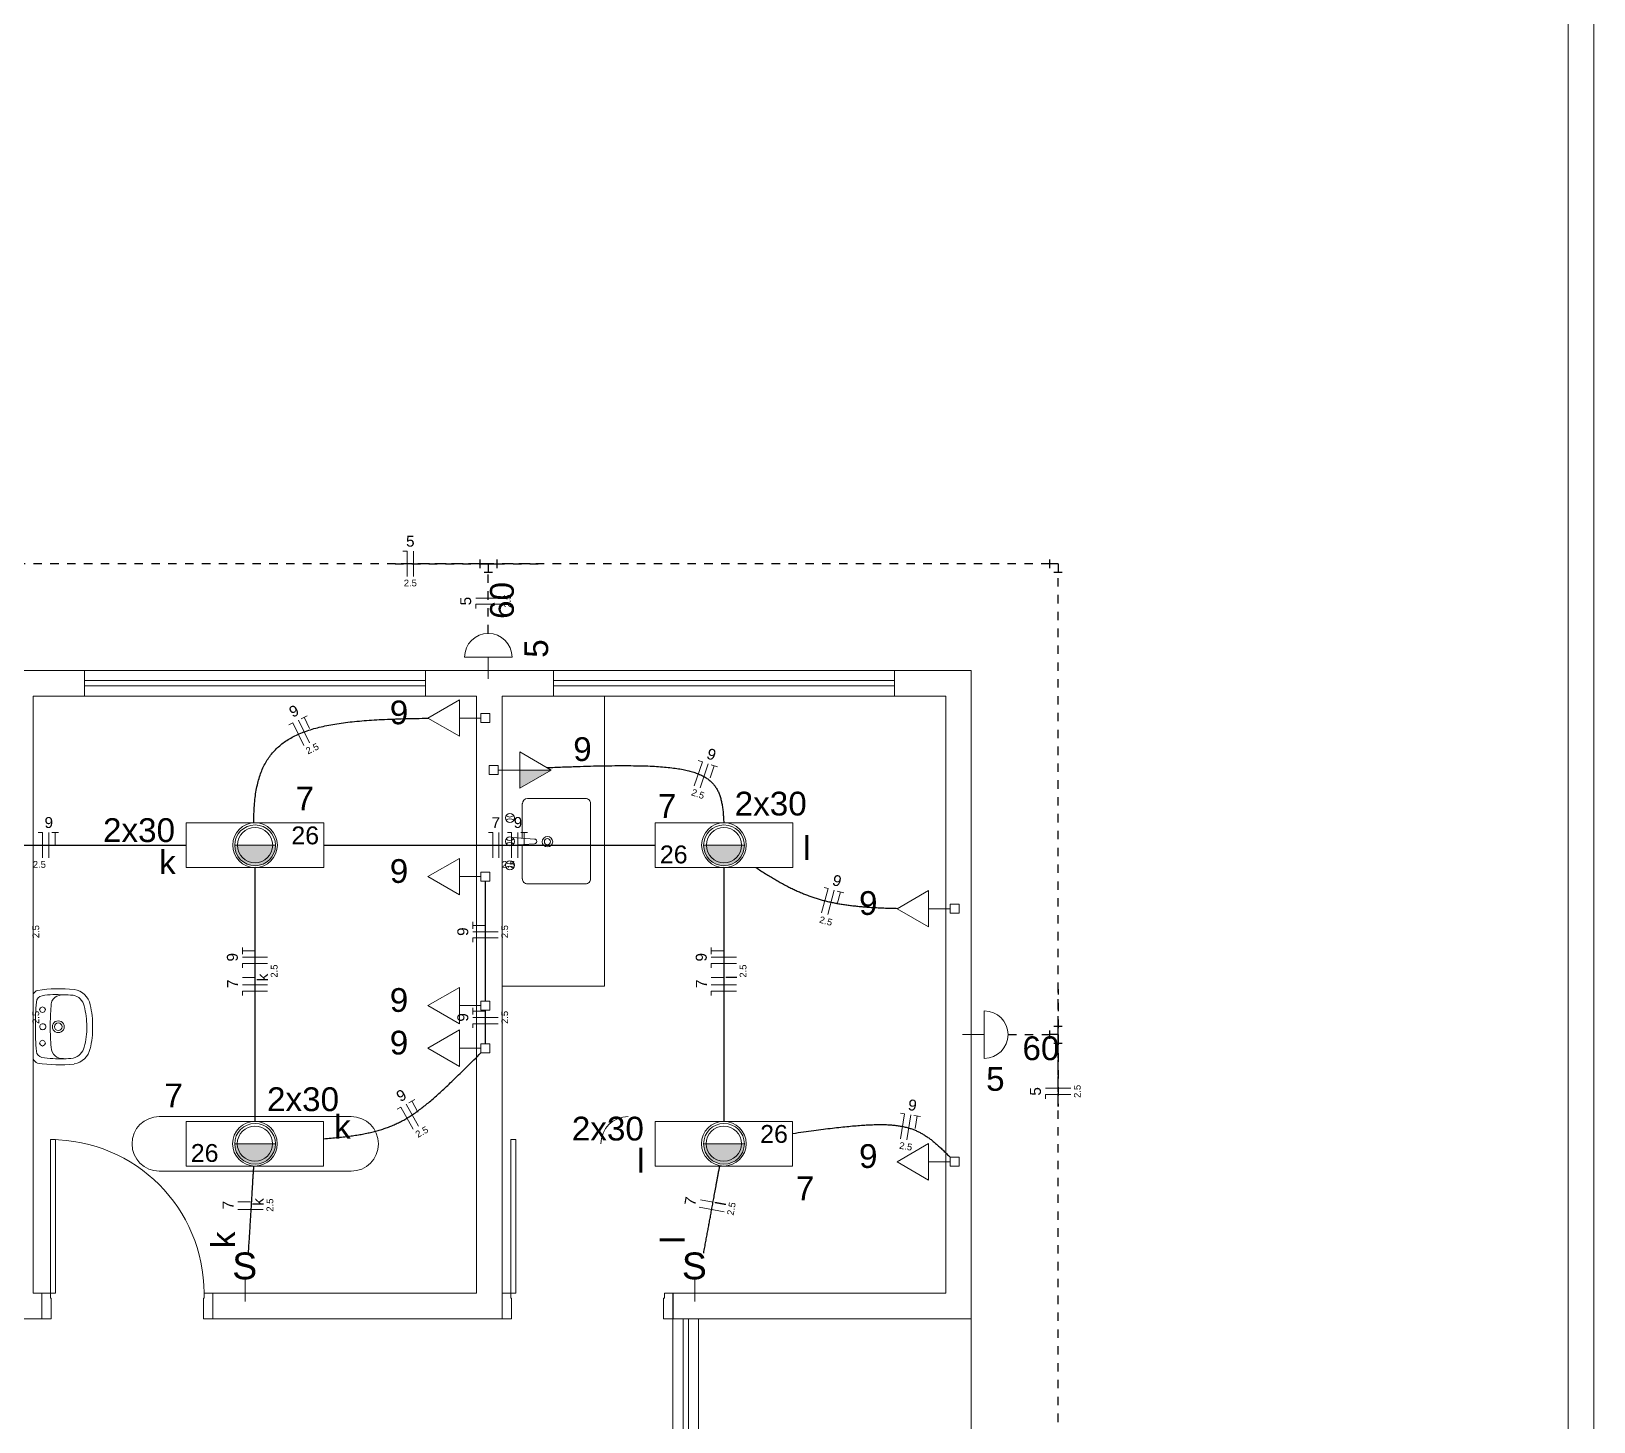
# Model space of a CAD drawing. Header units: millimetres. Extents: x 0 to 321, y -39 to 66.
# Drawn here: x 73.18 to 91.73, y 33.3 to 49.81 of the extents above; entities that cross this region are included whole.
import ezdxf

# ---------------------------------------------------------------- set-up
doc = ezdxf.new("R2010")
doc.units = ezdxf.units.MM
doc.header["$LTSCALE"] = 0.5
doc.header["$MEASUREMENT"] = 0
doc.linetypes.add('DOT2', pattern=[3.175, 0, -3.175])
for name, color, linetype, lineweight in [('Arquitetura', 8, 'Continuous', 5), ('EL-Condutos', 4, 'Continuous', 30), ('EL-Fios', 9, 'Continuous', 20), ('EL-Textos fios', 7, 'Continuous', 20), ('EL-Textos pontos', 5, 'Continuous', 20), ('P-SIMBOL', 5, 'Continuous', 20)]:
    doc.layers.add(name, color=color, linetype=linetype, lineweight=lineweight)
doc.styles.add('Arial', font='arial.ttf')

msp = doc.modelspace()

# ---------------------------------------------------------------- hatches: boundary and pattern name
at = {"layer": 'Arquitetura', "linetype": 'Continuous'}
for points in [[(75.834, 39.9), (75.855, 39.901), (75.876, 39.904), (75.896, 39.908), (75.917, 39.915), (75.936, 39.923), (75.955, 39.933), (75.973, 39.944), (75.989, 39.957), (76.005, 39.971), (76.019, 39.987), (76.032, 40.003), (76.043, 40.021), (76.053, 40.04), (76.061, 40.059), (76.068, 40.08), (76.072, 40.1), (76.075, 40.121), (76.076, 40.142), (76.076, 40.143), (76.076, 40.143), (76.076, 40.143), (76.076, 40.143), (76.076, 40.143), (76.076, 40.143), (76.076, 40.143), (76.076, 40.143), (76.076, 40.143), (76.076, 40.143), (76.076, 40.143), (76.076, 40.143), (76.076, 40.143), (76.076, 40.143), (76.076, 40.143), (76.076, 40.143), (76.076, 40.143), (76.076, 40.143), (76.076, 40.143), (76.076, 40.143), (76.076, 40.143), (76.076, 40.143), (76.076, 40.143), (76.076, 40.143), (76.076, 40.143), (76.076, 40.143), (76.076, 40.143), (76.076, 40.143), (76.076, 40.143), (76.076, 40.143), (76.076, 40.143), (76.076, 40.143), (76.076, 40.143), (76.076, 40.143), (76.076, 40.143), (76.076, 40.143), (76.076, 40.143), (76.076, 40.143), (76.076, 40.143), (76.076, 40.143), (76.076, 40.143), (76.076, 40.143), (76.076, 40.143), (76.076, 40.143), (76.076, 40.143), (76.076, 40.143), (76.076, 40.143), (76.076, 40.143), (76.076, 40.143), (76.076, 40.143), (76.076, 40.143), (76.076, 40.143), (76.076, 40.143), (76.076, 40.143), (76.076, 40.143), (76.076, 40.143), (76.076, 40.143), (76.076, 40.143), (76.076, 40.143), (76.076, 40.143), (76.076, 40.143), (76.076, 40.143), (76.076, 40.143), (76.076, 40.143), (76.076, 40.143), (76.076, 40.143), (76.076, 40.143), (76.076, 40.143), (76.076, 40.143), (76.076, 40.143), (76.076, 40.143), (76.076, 40.143), (76.076, 40.143), (75.591, 40.144), (75.591, 40.143), (75.591, 40.143), (75.591, 40.143), (75.591, 40.143), (75.591, 40.143), (75.591, 40.143), (75.591, 40.143), (75.591, 40.143), (75.591, 40.143), (75.591, 40.143), (75.591, 40.143), (75.591, 40.143), (75.591, 40.143), (75.591, 40.143), (75.591, 40.143), (75.591, 40.143), (75.591, 40.143), (75.591, 40.143), (75.591, 40.143), (75.591, 40.143), (75.591, 40.143), (75.591, 40.143), (75.591, 40.143), (75.591, 40.143), (75.591, 40.143), (75.591, 40.143), (75.591, 40.143), (75.591, 40.143), (75.591, 40.143), (75.591, 40.143), (75.591, 40.143), (75.591, 40.143), (75.591, 40.143), (75.591, 40.143), (75.591, 40.143), (75.591, 40.143), (75.591, 40.143), (75.591, 40.143), (75.591, 40.143), (75.591, 40.143), (75.591, 40.143), (75.591, 40.143), (75.591, 40.143), (75.591, 40.143), (75.591, 40.143), (75.591, 40.143), (75.591, 40.143), (75.591, 40.143), (75.591, 40.143), (75.591, 40.143), (75.591, 40.143), (75.591, 40.143), (75.591, 40.143), (75.591, 40.143), (75.591, 40.143), (75.591, 40.143), (75.591, 40.143), (75.591, 40.143), (75.591, 40.143), (75.591, 40.143), (75.591, 40.143), (75.591, 40.143), (75.591, 40.143), (75.591, 40.143), (75.591, 40.143), (75.591, 40.143), (75.591, 40.143), (75.591, 40.143), (75.591, 40.143), (75.591, 40.143), (75.591, 40.143), (75.591, 40.143), (75.591, 40.143), (75.591, 40.142), (75.592, 40.121), (75.595, 40.1), (75.6, 40.08), (75.606, 40.059), (75.614, 40.04), (75.624, 40.021), (75.635, 40.003), (75.648, 39.987), (75.662, 39.971), (75.678, 39.957), (75.695, 39.944), (75.713, 39.933), (75.731, 39.923), (75.751, 39.915), (75.771, 39.908), (75.792, 39.904), (75.813, 39.901), (75.834, 39.9), (75.834, 39.9)], [(81.401, 39.9), (81.422, 39.901), (81.443, 39.904), (81.464, 39.908), (81.484, 39.915), (81.503, 39.923), (81.522, 39.933), (81.54, 39.944), (81.557, 39.957), (81.572, 39.971), (81.586, 39.987), (81.599, 40.003), (81.611, 40.021), (81.62, 40.04), (81.628, 40.059), (81.635, 40.08), (81.639, 40.1), (81.642, 40.121), (81.643, 40.142), (81.643, 40.143), (81.643, 40.143), (81.643, 40.143), (81.643, 40.143), (81.643, 40.143), (81.643, 40.143), (81.643, 40.143), (81.643, 40.143), (81.643, 40.143), (81.643, 40.143), (81.643, 40.143), (81.643, 40.143), (81.643, 40.143), (81.643, 40.143), (81.643, 40.143), (81.643, 40.143), (81.643, 40.143), (81.643, 40.143), (81.643, 40.143), (81.643, 40.143), (81.643, 40.143), (81.643, 40.143), (81.643, 40.143), (81.643, 40.143), (81.643, 40.143), (81.643, 40.143), (81.643, 40.143), (81.643, 40.143), (81.643, 40.143), (81.643, 40.143), (81.643, 40.143), (81.643, 40.143), (81.643, 40.143), (81.643, 40.143), (81.643, 40.143), (81.643, 40.143), (81.643, 40.143), (81.643, 40.143), (81.643, 40.143), (81.643, 40.143), (81.643, 40.143), (81.643, 40.143), (81.643, 40.143), (81.643, 40.143), (81.643, 40.143), (81.643, 40.143), (81.643, 40.143), (81.643, 40.143), (81.643, 40.143), (81.643, 40.143), (81.643, 40.143), (81.643, 40.143), (81.643, 40.143), (81.643, 40.143), (81.643, 40.143), (81.643, 40.143), (81.643, 40.143), (81.643, 40.143), (81.643, 40.143), (81.643, 40.143), (81.643, 40.143), (81.643, 40.143), (81.643, 40.143), (81.643, 40.143), (81.643, 40.143), (81.643, 40.143), (81.643, 40.143), (81.643, 40.143), (81.643, 40.143), (81.643, 40.143), (81.643, 40.143), (81.643, 40.143), (81.643, 40.143), (81.159, 40.144), (81.159, 40.143), (81.159, 40.143), (81.159, 40.143), (81.159, 40.143), (81.159, 40.143), (81.159, 40.143), (81.159, 40.143), (81.159, 40.143), (81.159, 40.143), (81.159, 40.143), (81.159, 40.143), (81.159, 40.143), (81.159, 40.143), (81.159, 40.143), (81.159, 40.143), (81.159, 40.143), (81.159, 40.143), (81.159, 40.143), (81.159, 40.143), (81.159, 40.143), (81.159, 40.143), (81.159, 40.143), (81.159, 40.143), (81.159, 40.143), (81.159, 40.143), (81.159, 40.143), (81.159, 40.143), (81.159, 40.143), (81.159, 40.143), (81.159, 40.143), (81.159, 40.143), (81.159, 40.143), (81.159, 40.143), (81.159, 40.143), (81.159, 40.143), (81.159, 40.143), (81.159, 40.143), (81.159, 40.143), (81.159, 40.143), (81.159, 40.143), (81.159, 40.143), (81.159, 40.143), (81.159, 40.143), (81.159, 40.143), (81.159, 40.143), (81.159, 40.143), (81.159, 40.143), (81.159, 40.143), (81.159, 40.143), (81.159, 40.143), (81.159, 40.143), (81.159, 40.143), (81.159, 40.143), (81.159, 40.143), (81.159, 40.143), (81.159, 40.143), (81.159, 40.143), (81.159, 40.143), (81.159, 40.143), (81.159, 40.143), (81.159, 40.143), (81.159, 40.143), (81.159, 40.143), (81.159, 40.143), (81.159, 40.143), (81.159, 40.143), (81.159, 40.143), (81.159, 40.143), (81.159, 40.143), (81.159, 40.143), (81.159, 40.143), (81.159, 40.143), (81.159, 40.143), (81.159, 40.142), (81.159, 40.121), (81.162, 40.1), (81.167, 40.08), (81.173, 40.059), (81.181, 40.04), (81.191, 40.021), (81.202, 40.003), (81.215, 39.987), (81.229, 39.971), (81.245, 39.957), (81.262, 39.944), (81.28, 39.933), (81.298, 39.923), (81.318, 39.915), (81.338, 39.908), (81.359, 39.904), (81.38, 39.901), (81.401, 39.9), (81.401, 39.9)], [(75.834, 36.356), (75.855, 36.357), (75.876, 36.359), (75.896, 36.364), (75.917, 36.37), (75.936, 36.378), (75.955, 36.388), (75.973, 36.4), (75.989, 36.412), (76.005, 36.427), (76.019, 36.442), (76.032, 36.459), (76.043, 36.477), (76.053, 36.496), (76.061, 36.515), (76.068, 36.535), (76.072, 36.556), (76.075, 36.577), (76.076, 36.598), (76.076, 36.599), (76.076, 36.599), (76.076, 36.599), (76.076, 36.599), (76.076, 36.599), (76.076, 36.599), (76.076, 36.599), (76.076, 36.599), (76.076, 36.599), (76.076, 36.599), (76.076, 36.599), (76.076, 36.599), (76.076, 36.599), (76.076, 36.599), (76.076, 36.599), (76.076, 36.599), (76.076, 36.599), (76.076, 36.599), (76.076, 36.599), (76.076, 36.599), (76.076, 36.599), (76.076, 36.599), (76.076, 36.599), (76.076, 36.599), (76.076, 36.599), (76.076, 36.599), (76.076, 36.599), (76.076, 36.599), (76.076, 36.599), (76.076, 36.599), (76.076, 36.599), (76.076, 36.599), (76.076, 36.599), (76.076, 36.599), (76.076, 36.599), (76.076, 36.599), (76.076, 36.599), (76.076, 36.599), (76.076, 36.599), (76.076, 36.599), (76.076, 36.599), (76.076, 36.599), (76.076, 36.599), (76.076, 36.599), (76.076, 36.599), (76.076, 36.599), (76.076, 36.599), (76.076, 36.599), (76.076, 36.599), (76.076, 36.599), (76.076, 36.599), (76.076, 36.599), (76.076, 36.599), (76.076, 36.599), (76.076, 36.599), (76.076, 36.599), (76.076, 36.599), (76.076, 36.599), (76.076, 36.599), (76.076, 36.599), (76.076, 36.599), (76.076, 36.599), (76.076, 36.599), (76.076, 36.599), (76.076, 36.599), (76.076, 36.599), (76.076, 36.599), (76.076, 36.599), (76.076, 36.599), (76.076, 36.599), (76.076, 36.599), (76.076, 36.599), (76.076, 36.599), (75.591, 36.6), (75.591, 36.599), (75.591, 36.599), (75.591, 36.599), (75.591, 36.599), (75.591, 36.599), (75.591, 36.599), (75.591, 36.599), (75.591, 36.599), (75.591, 36.599), (75.591, 36.599), (75.591, 36.599), (75.591, 36.599), (75.591, 36.599), (75.591, 36.599), (75.591, 36.599), (75.591, 36.599), (75.591, 36.599), (75.591, 36.599), (75.591, 36.599), (75.591, 36.599), (75.591, 36.599), (75.591, 36.599), (75.591, 36.599), (75.591, 36.599), (75.591, 36.599), (75.591, 36.599), (75.591, 36.599), (75.591, 36.599), (75.591, 36.599), (75.591, 36.599), (75.591, 36.599), (75.591, 36.599), (75.591, 36.599), (75.591, 36.599), (75.591, 36.599), (75.591, 36.599), (75.591, 36.599), (75.591, 36.599), (75.591, 36.599), (75.591, 36.599), (75.591, 36.599), (75.591, 36.599), (75.591, 36.599), (75.591, 36.599), (75.591, 36.599), (75.591, 36.599), (75.591, 36.599), (75.591, 36.599), (75.591, 36.599), (75.591, 36.599), (75.591, 36.599), (75.591, 36.599), (75.591, 36.599), (75.591, 36.599), (75.591, 36.599), (75.591, 36.599), (75.591, 36.599), (75.591, 36.599), (75.591, 36.599), (75.591, 36.599), (75.591, 36.599), (75.591, 36.599), (75.591, 36.599), (75.591, 36.599), (75.591, 36.599), (75.591, 36.599), (75.591, 36.599), (75.591, 36.599), (75.591, 36.599), (75.591, 36.599), (75.591, 36.599), (75.591, 36.599), (75.591, 36.599), (75.591, 36.598), (75.592, 36.577), (75.595, 36.556), (75.6, 36.535), (75.606, 36.515), (75.614, 36.496), (75.624, 36.477), (75.635, 36.459), (75.648, 36.442), (75.662, 36.427), (75.678, 36.412), (75.695, 36.4), (75.713, 36.388), (75.731, 36.378), (75.751, 36.37), (75.771, 36.364), (75.792, 36.359), (75.813, 36.357), (75.834, 36.356), (75.834, 36.356)], [(81.401, 36.356), (81.422, 36.357), (81.443, 36.359), (81.464, 36.364), (81.484, 36.37), (81.503, 36.378), (81.522, 36.388), (81.54, 36.4), (81.557, 36.412), (81.572, 36.427), (81.586, 36.442), (81.599, 36.459), (81.611, 36.477), (81.62, 36.496), (81.628, 36.515), (81.635, 36.535), (81.639, 36.556), (81.642, 36.577), (81.643, 36.598), (81.643, 36.599), (81.643, 36.599), (81.643, 36.599), (81.643, 36.599), (81.643, 36.599), (81.643, 36.599), (81.643, 36.599), (81.643, 36.599), (81.643, 36.599), (81.643, 36.599), (81.643, 36.599), (81.643, 36.599), (81.643, 36.599), (81.643, 36.599), (81.643, 36.599), (81.643, 36.599), (81.643, 36.599), (81.643, 36.599), (81.643, 36.599), (81.643, 36.599), (81.643, 36.599), (81.643, 36.599), (81.643, 36.599), (81.643, 36.599), (81.643, 36.599), (81.643, 36.599), (81.643, 36.599), (81.643, 36.599), (81.643, 36.599), (81.643, 36.599), (81.643, 36.599), (81.643, 36.599), (81.643, 36.599), (81.643, 36.599), (81.643, 36.599), (81.643, 36.599), (81.643, 36.599), (81.643, 36.599), (81.643, 36.599), (81.643, 36.599), (81.643, 36.599), (81.643, 36.599), (81.643, 36.599), (81.643, 36.599), (81.643, 36.599), (81.643, 36.599), (81.643, 36.599), (81.643, 36.599), (81.643, 36.599), (81.643, 36.599), (81.643, 36.599), (81.643, 36.599), (81.643, 36.599), (81.643, 36.599), (81.643, 36.599), (81.643, 36.599), (81.643, 36.599), (81.643, 36.599), (81.643, 36.599), (81.643, 36.599), (81.643, 36.599), (81.643, 36.599), (81.643, 36.599), (81.643, 36.599), (81.643, 36.599), (81.643, 36.599), (81.643, 36.599), (81.643, 36.599), (81.643, 36.599), (81.643, 36.599), (81.643, 36.599), (81.643, 36.599), (81.643, 36.599), (81.159, 36.6), (81.159, 36.599), (81.159, 36.599), (81.159, 36.599), (81.159, 36.599), (81.159, 36.599), (81.159, 36.599), (81.159, 36.599), (81.159, 36.599), (81.159, 36.599), (81.159, 36.599), (81.159, 36.599), (81.159, 36.599), (81.159, 36.599), (81.159, 36.599), (81.159, 36.599), (81.159, 36.599), (81.159, 36.599), (81.159, 36.599), (81.159, 36.599), (81.159, 36.599), (81.159, 36.599), (81.159, 36.599), (81.159, 36.599), (81.159, 36.599), (81.159, 36.599), (81.159, 36.599), (81.159, 36.599), (81.159, 36.599), (81.159, 36.599), (81.159, 36.599), (81.159, 36.599), (81.159, 36.599), (81.159, 36.599), (81.159, 36.599), (81.159, 36.599), (81.159, 36.599), (81.159, 36.599), (81.159, 36.599), (81.159, 36.599), (81.159, 36.599), (81.159, 36.599), (81.159, 36.599), (81.159, 36.599), (81.159, 36.599), (81.159, 36.599), (81.159, 36.599), (81.159, 36.599), (81.159, 36.599), (81.159, 36.599), (81.159, 36.599), (81.159, 36.599), (81.159, 36.599), (81.159, 36.599), (81.159, 36.599), (81.159, 36.599), (81.159, 36.599), (81.159, 36.599), (81.159, 36.599), (81.159, 36.599), (81.159, 36.599), (81.159, 36.599), (81.159, 36.599), (81.159, 36.599), (81.159, 36.599), (81.159, 36.599), (81.159, 36.599), (81.159, 36.599), (81.159, 36.599), (81.159, 36.599), (81.159, 36.599), (81.159, 36.599), (81.159, 36.599), (81.159, 36.599), (81.159, 36.598), (81.159, 36.577), (81.162, 36.556), (81.167, 36.535), (81.173, 36.515), (81.181, 36.496), (81.191, 36.477), (81.202, 36.459), (81.215, 36.442), (81.229, 36.427), (81.245, 36.412), (81.262, 36.4), (81.28, 36.388), (81.298, 36.378), (81.318, 36.37), (81.338, 36.364), (81.359, 36.359), (81.38, 36.357), (81.401, 36.356), (81.401, 36.356)]]:
    msp.add_hatch(color=256, dxfattribs=at).paths.add_polyline_path(points)
at = {"layer": 'P-SIMBOL', "linetype": 'Continuous'}
msp.add_hatch(color=256, dxfattribs=at).paths.add_polyline_path([(78.976, 41.036), (79.351, 41.036), (78.976, 40.819)])

# ---------------------------------------------------------------- linework, layer by layer
at = {"layer": 'Arquitetura'}
for p, q in [((91.727, 66.313), (91.727, 0)), ((91.423, 66.009), (91.423, 0)), ((84.334, 42.219), (51.737, 42.219)), ((73.809, 42.219), (73.809, 41.914)), ((77.859, 41.914), (77.859, 42.219)), ((79.376, 42.219), (79.376, 41.914)), ((83.426, 41.914), (83.426, 42.219)), ((84.334, 42.219), (84.334, 22.779)), ((84.334, 42.219), (84.334, 34.521)), ((73.806, 42.097), (77.859, 42.097)), ((73.806, 42.036), (77.859, 42.036)), ((79.374, 42.097), (83.426, 42.097)), ((79.374, 42.036), (83.426, 42.036)), ((78.463, 41.914), (73.2, 41.914)), ((73.2, 41.914), (73.2, 34.826)), ((78.463, 41.914), (78.463, 34.826)), ((84.034, 41.914), (78.767, 41.914)), ((78.767, 41.914), (78.767, 34.521)), ((79.984, 41.914), (79.984, 38.469)), ((84.034, 41.914), (84.034, 34.826)), ((75.591, 40.144), (75.832, 40.144)), ((75.591, 40.144), (75.832, 40.144)), ((75.591, 40.144), (76.076, 40.144)), ((75.832, 40.144), (76.076, 40.144)), ((81.159, 40.144), (81.399, 40.144)), ((81.159, 40.144), (81.399, 40.144)), ((81.159, 40.144), (81.643, 40.144)), ((81.399, 40.144), (81.643, 40.144)), ((79.984, 38.469), (78.767, 38.469)), ((73.2, 37.991), (73.2, 38.381)), ((73.2, 37.862), (73.2, 38.243)), ((73.312, 38.226), (73.286, 38.213)), ((73.333, 38.213), (73.312, 38.226)), ((73.286, 38.213), (73.273, 38.192)), ((73.273, 38.192), (73.286, 38.166)), ((73.286, 38.166), (73.312, 38.158)), ((73.312, 38.158), (73.333, 38.166)), ((73.346, 38.192), (73.333, 38.213)), ((73.333, 38.166), (73.346, 38.192)), ((73.2, 37.605), (73.2, 37.991)), ((73.286, 37.819), (73.273, 37.793)), ((73.273, 37.793), (73.286, 37.772)), ((73.312, 37.828), (73.286, 37.819)), ((73.286, 37.772), (73.312, 37.759)), ((73.333, 37.819), (73.312, 37.828)), ((73.312, 37.759), (73.333, 37.772)), ((73.346, 37.793), (73.333, 37.819)), ((73.333, 37.772), (73.346, 37.793)), ((74.695, 36.922), (76.972, 36.922)), ((75.591, 36.6), (75.832, 36.6)), ((75.591, 36.6), (75.832, 36.6)), ((75.591, 36.6), (76.076, 36.6)), ((75.832, 36.6), (76.076, 36.6)), ((81.159, 36.6), (81.399, 36.6)), ((81.159, 36.6), (81.399, 36.6)), ((81.159, 36.6), (81.643, 36.6)), ((81.399, 36.6), (81.643, 36.6)), ((74.695, 36.274), (76.972, 36.274)), ((73.303, 34.826), (73.2, 34.826)), ((78.463, 34.826), (75.331, 34.826)), ((84.034, 34.826), (80.794, 34.826)), ((80.794, 34.826), (80.794, 30.471)), ((73.303, 34.521), (69.759, 34.521)), ((78.767, 34.521), (75.331, 34.521)), ((81.099, 34.521), (80.796, 34.521)), ((80.916, 30.471), (80.916, 34.521)), ((80.978, 30.471), (80.978, 34.521)), ((84.334, 34.521), (81.099, 34.521)), ((81.099, 34.521), (81.099, 30.471)), ((84.334, 34.521), (84.334, 30.471))]:
    msp.add_line(p, q, dxfattribs=at)
at = {"layer": 'Arquitetura', "color": 7}
for p, q in [((79.007, 40.226), (79.007, 40.637)), ((79.758, 40.697), (79.067, 40.697)), ((79.818, 39.745), (79.818, 40.637)), ((78.889, 40.234), (79.153, 40.217)), ((78.889, 40.144), (79.153, 40.161)), ((79.007, 39.745), (79.007, 40.153)), ((79.758, 39.685), (79.067, 39.685))]:
    msp.add_line(p, q, dxfattribs=at)
at = {"layer": 'Arquitetura'}
for points in [[(73.466, 34.826), (73.406, 34.826), (73.406, 36.648), (73.466, 36.648), (73.466, 34.826)], [(78.93, 34.826), (78.87, 34.826), (78.87, 36.648), (78.93, 36.648), (78.93, 34.826)], [(73.303, 34.826), (73.303, 34.521), (73.414, 34.521), (73.414, 34.766), (73.406, 34.766), (73.406, 34.826), (73.303, 34.826)], [(75.331, 34.826), (75.331, 34.521), (75.22, 34.521), (75.22, 34.766), (75.228, 34.766), (75.228, 34.826), (75.331, 34.826)], [(78.767, 34.826), (78.767, 34.521), (78.879, 34.521), (78.879, 34.766), (78.87, 34.766), (78.87, 34.826), (78.767, 34.826)], [(80.796, 34.826), (80.796, 34.521), (80.684, 34.521), (80.684, 34.766), (80.693, 34.766), (80.693, 34.826), (80.796, 34.826)]]:
    msp.add_lwpolyline(points, dxfattribs=at)
at = {"layer": 'Arquitetura', "color": 7}
for centre, radius, start, end in [((79.07, 40.635), 0.0622, 90.0055, 180), ((79.759, 40.639), 0.0585, 358.516, 91.4841), ((78.859, 40.468), 0.0536, 90, 180), ((78.859, 40.468), 0.0536, 180, 270), ((78.859, 40.549), 0.0708, 228.691, 311.309), ((78.859, 40.387), 0.0708, 48.8837, 131.116), ((78.859, 40.468), 0.0536, 0, 90), ((78.859, 40.468), 0.0536, 270, 0), ((78.859, 40.189), 0.0536, 90, 180), ((78.859, 40.189), 0.0536, 180, 270), ((78.859, 40.271), 0.0708, 229.532, 310.468), ((78.859, 40.104), 0.0708, 51.4273, 128.573), ((78.859, 40.189), 0.0536, 0, 90), ((78.859, 40.189), 0.0536, 270, 0), ((79.151, 40.189), 0.0279, 30.7215, 90.7361), ((79.151, 40.189), 0.0279, 270.692, 330.707), ((79.151, 40.189), 0.0279, 330.707, 30.7211), ((79.305, 40.185), 0.0622, 90, 180), ((79.305, 40.185), 0.0622, 180, 270), ((79.305, 40.185), 0.0364, 90, 180), ((79.305, 40.185), 0.0364, 180, 270), ((79.305, 40.185), 0.0622, 0, 90), ((79.305, 40.185), 0.0364, 0, 90), ((79.305, 40.185), 0.0364, 270, 0), ((79.305, 40.185), 0.0622, 270, 0), ((78.859, 39.906), 0.0536, 90, 180), ((78.859, 39.906), 0.0536, 180, 270), ((78.859, 39.992), 0.0708, 228.79, 311.21), ((78.859, 39.825), 0.0708, 48.9936, 131.006), ((78.859, 39.906), 0.0536, 0, 90), ((78.859, 39.906), 0.0536, 270, 0), ((79.066, 39.744), 0.0585, 178.516, 271.484), ((79.759, 39.744), 0.0585, 268.516, 1.4841)]:
    msp.add_arc(centre, radius, start, end, dxfattribs=at)
at = {"layer": 'Arquitetura'}
for centre, radius, start, end in [((75.834, 40.142), 0.242, 90, 180), ((75.834, 40.142), 0.242, 0, 90), ((81.401, 40.142), 0.242, 90, 180), ((81.401, 40.142), 0.242, 0, 90), ((75.834, 40.142), 0.242, 180, 270), ((75.834, 40.142), 0.242, 270, 0), ((81.401, 40.142), 0.242, 180, 270), ((81.401, 40.142), 0.242, 270, 0), ((73.269, 38.342), 0.0781, 101.431, 152.133), ((73.511, 36.915), 1.525, 83.4235, 99.7209), ((73.656, 38.208), 0.224, 10.4075, 82.2804), ((77.032, 37.988), 3.806, 175.586, 180), ((73.319, 38.277), 0.0813, 99.6072, 176.886), ((73.467, 37.459), 0.912, 84.2028, 100.218), ((76.141, 37.989), 2.739, 174.905, 179.979), ((73.54, 38.239), 0.128, 129.245, 183.227), ((73.551, 38.209), 0.158, 87.1606, 125.348), ((73.581, 37.722), 0.646, 81.8304, 92.0054), ((73.65, 38.204), 0.159, 11.6163, 81.5806), ((72.679, 37.964), 1.159, 1.3034, 13.5421), ((72.946, 38.011), 0.96, 358.659, 14.3632), ((73.498, 37.988), 0.0707, 120.007, 180), ((73.498, 37.988), 0.045, 90, 179.99), ((73.498, 37.988), 0.0707, 60.0032, 119.997), ((73.498, 37.988), 0.045, 0, 90), ((73.498, 37.988), 0.0707, 0.0007, 60.0032), ((76.701, 37.976), 3.475, 179.79, 184.625), ((73.314, 37.988), 0.0364, 119.96, 180), ((73.314, 37.988), 0.0364, 179.963, 239.981), ((73.314, 37.988), 0.0364, 60.0128, 119.987), ((73.314, 37.989), 0.0364, 240.013, 299.987), ((73.314, 37.989), 0.0364, 359.963, 59.9809), ((73.314, 37.988), 0.0364, 299.96, 0), ((76.389, 37.995), 2.987, 180.061, 184.81), ((73.498, 37.989), 0.0707, 180.001, 240.003), ((73.498, 37.988), 0.045, 180, 270), ((73.498, 37.989), 0.0707, 240.003, 299.997), ((73.498, 37.988), 0.045, 270, 0), ((73.498, 37.988), 0.0707, 300.007, 0), ((72.671, 38.019), 1.168, 346.496, 358.648), ((72.947, 37.966), 0.959, 345.578, 1.3019), ((73.315, 37.702), 0.0779, 184.387, 261.244), ((73.547, 37.746), 0.135, 180.551, 229.656), ((73.638, 37.784), 0.171, 282.719, 347.054), ((73.644, 37.781), 0.238, 280.056, 347.486), ((73.29, 37.657), 0.106, 211.07, 249.458), ((73.51, 39.063), 1.527, 260.307, 276.587), ((73.503, 38.851), 1.243, 260.758, 272.677), ((73.552, 37.755), 0.145, 230.4, 273.398), ((73.581, 38.239), 0.63, 268.174, 278.678), ((74.697, 36.598), 0.324, 90.0054, 180.003), ((76.974, 36.598), 0.324, 0, 90), ((80.264, 36.598), 0.324, 90.0054, 180.003), ((75.834, 36.598), 0.242, 90, 180), ((75.834, 36.598), 0.242, 0, 90), ((81.401, 36.598), 0.242, 90, 180), ((81.401, 36.598), 0.242, 0, 90), ((73.406, 34.826), 1.822, 0, 90), ((74.697, 36.598), 0.324, 180.003, 270), ((75.834, 36.598), 0.242, 180, 270), ((75.834, 36.598), 0.242, 270, 0), ((76.974, 36.598), 0.324, 270, 0), ((81.401, 36.598), 0.242, 180, 270), ((81.401, 36.598), 0.242, 270, 0)]:
    msp.add_arc(centre, radius, start, end, dxfattribs=at)
at = {"layer": 'EL-Condutos', "linetype": 'Continuous'}
for p, q in [((78.503, 43.534), (78.503, 43.434)), ((78.603, 43.484), (78.503, 43.484)), ((78.603, 43.484), (78.703, 43.484)), ((78.603, 43.484), (78.603, 43.384)), ((78.703, 43.534), (78.703, 43.434)), ((85.267, 43.534), (85.267, 43.434)), ((85.367, 43.484), (85.267, 43.484)), ((85.367, 43.484), (85.367, 43.384)), ((78.552, 43.384), (78.653, 43.384)), ((85.317, 43.384), (85.417, 43.384)), ((85.267, 37.945), (85.267, 37.845)), ((85.367, 37.895), (85.267, 37.895)), ((85.317, 37.995), (85.417, 37.995)), ((85.367, 37.895), (85.367, 37.995)), ((85.367, 37.895), (85.367, 37.795)), ((85.317, 37.795), (85.417, 37.795))]:
    msp.add_line(p, q, dxfattribs=at)
at = {"layer": 'EL-Condutos', "linetype": 'DOT2', "ltscale": 0.05}
for points in [[(78.503, 43.484), (78.18, 43.484), (77.846, 43.484), (77.5, 43.484), (77.144, 43.484), (76.779, 43.484), (76.405, 43.484), (76.024, 43.484), (75.637, 43.484), (75.244, 43.484), (74.847, 43.484), (74.446, 43.484), (74.043, 43.484), (73.639, 43.484), (73.234, 43.484), (72.829, 43.484), (72.426, 43.484), (72.026, 43.484), (71.628, 43.484), (71.236, 43.484), (70.848, 43.484), (70.467, 43.484), (70.094, 43.484), (69.728, 43.484), (69.372, 43.484), (69.026, 43.484), (68.692, 43.484), (68.369, 43.484), (68.06, 43.484), (67.765, 43.484), (67.486, 43.484)], [(85.267, 43.484), (83.9, 43.484), (82.692, 43.484), (81.635, 43.484), (80.721, 43.484), (79.941, 43.484), (79.286, 43.484), (78.747, 43.484), (78.317, 43.484), (77.986, 43.484), (77.746, 43.484), (77.587, 43.484), (77.502, 43.484), (77.482, 43.484), (77.519, 43.484), (77.603, 43.484), (77.725, 43.484), (77.878, 43.484), (78.053, 43.484), (78.241, 43.484), (78.433, 43.484), (78.621, 43.484), (78.797, 43.484), (78.951, 43.484), (79.074, 43.484), (79.16, 43.484), (79.197, 43.484), (79.179, 43.484), (79.096, 43.484), (78.94, 43.484), (78.703, 43.484)], [(78.603, 42.658), (78.603, 42.68), (78.603, 42.701), (78.603, 42.722), (78.603, 42.743), (78.603, 42.763), (78.603, 42.784), (78.603, 42.804), (78.603, 42.823), (78.603, 42.843), (78.603, 42.863), (78.603, 42.883), (78.603, 42.904), (78.603, 42.924), (78.603, 42.945), (78.603, 42.966), (78.603, 42.988), (78.603, 43.011), (78.603, 43.034), (78.603, 43.057), (78.603, 43.082), (78.603, 43.107), (78.603, 43.133), (78.603, 43.16), (78.603, 43.189), (78.603, 43.218), (78.603, 43.249), (78.603, 43.28), (78.603, 43.314), (78.603, 43.348), (78.603, 43.384)], [(85.367, 37.995), (85.367, 38.2), (85.367, 38.337), (85.367, 38.413), (85.367, 38.434), (85.367, 38.409), (85.367, 38.344), (85.367, 38.247), (85.367, 38.124), (85.367, 37.982), (85.367, 37.829), (85.367, 37.673), (85.367, 37.519), (85.367, 37.375), (85.367, 37.249), (85.367, 37.146), (85.367, 37.076), (85.367, 37.044), (85.367, 37.058), (85.367, 37.124), (85.367, 37.251), (85.367, 37.445), (85.367, 37.713), (85.367, 38.062), (85.367, 38.5), (85.367, 39.033), (85.367, 39.67), (85.367, 40.416), (85.367, 41.279), (85.367, 42.266), (85.367, 43.384)], [(84.773, 37.895), (84.787, 37.895), (84.8, 37.895), (84.814, 37.895), (84.827, 37.895), (84.84, 37.895), (84.854, 37.895), (84.867, 37.895), (84.88, 37.895), (84.894, 37.895), (84.908, 37.895), (84.922, 37.895), (84.936, 37.895), (84.95, 37.895), (84.965, 37.895), (84.98, 37.895), (84.996, 37.895), (85.012, 37.895), (85.028, 37.895), (85.045, 37.895), (85.062, 37.895), (85.079, 37.895), (85.098, 37.895), (85.117, 37.895), (85.136, 37.895), (85.156, 37.895), (85.177, 37.895), (85.198, 37.895), (85.221, 37.895), (85.244, 37.895), (85.267, 37.895)], [(85.367, 28.696), (85.367, 28.908), (85.367, 29.136), (85.367, 29.38), (85.367, 29.639), (85.367, 29.912), (85.367, 30.197), (85.367, 30.494), (85.367, 30.801), (85.367, 31.116), (85.367, 31.44), (85.367, 31.77), (85.367, 32.106), (85.367, 32.446), (85.367, 32.79), (85.367, 33.136), (85.367, 33.483), (85.367, 33.829), (85.367, 34.174), (85.367, 34.517), (85.367, 34.856), (85.367, 35.191), (85.367, 35.519), (85.367, 35.84), (85.367, 36.154), (85.367, 36.457), (85.367, 36.751), (85.367, 37.032), (85.367, 37.301), (85.367, 37.556), (85.367, 37.795)]]:
    msp.add_spline(points, degree=3, dxfattribs=at)
at = {"layer": 'EL-Condutos', "linetype": 'Continuous'}
for points in [[(75.821, 40.408), (75.821, 40.514), (75.826, 40.614), (75.835, 40.708), (75.848, 40.796), (75.866, 40.879), (75.887, 40.955), (75.913, 41.027), (75.944, 41.094), (75.979, 41.155), (76.019, 41.212), (76.064, 41.265), (76.113, 41.313), (76.167, 41.357), (76.226, 41.397), (76.29, 41.433), (76.359, 41.466), (76.433, 41.495), (76.512, 41.521), (76.596, 41.544), (76.686, 41.564), (76.781, 41.582), (76.882, 41.597), (76.988, 41.61), (77.1, 41.62), (77.217, 41.629), (77.34, 41.636), (77.469, 41.641), (77.604, 41.646), (77.744, 41.649), (77.891, 41.651)], [(79.303, 41.065), (79.484, 41.072), (79.655, 41.078), (79.815, 41.083), (79.965, 41.086), (80.105, 41.088), (80.236, 41.089), (80.358, 41.087), (80.471, 41.085), (80.575, 41.08), (80.672, 41.073), (80.76, 41.065), (80.841, 41.054), (80.915, 41.042), (80.982, 41.027), (81.043, 41.009), (81.098, 40.99), (81.146, 40.967), (81.189, 40.943), (81.227, 40.915), (81.26, 40.885), (81.289, 40.852), (81.314, 40.815), (81.334, 40.776), (81.351, 40.734), (81.365, 40.688), (81.376, 40.639), (81.385, 40.587), (81.391, 40.531), (81.395, 40.472), (81.398, 40.409)], [(71.08, 40.144), (71.251, 40.144), (71.414, 40.144), (71.57, 40.144), (71.718, 40.144), (71.859, 40.144), (71.995, 40.144), (72.126, 40.144), (72.251, 40.144), (72.373, 40.144), (72.491, 40.144), (72.606, 40.144), (72.718, 40.144), (72.829, 40.144), (72.939, 40.144), (73.048, 40.144), (73.157, 40.144), (73.266, 40.144), (73.377, 40.144), (73.49, 40.144), (73.605, 40.144), (73.723, 40.144), (73.844, 40.144), (73.97, 40.144), (74.1, 40.144), (74.236, 40.144), (74.378, 40.144), (74.526, 40.144), (74.681, 40.144), (74.844, 40.144), (75.015, 40.144)], [(76.651, 40.144), (76.822, 40.144), (76.985, 40.144), (77.14, 40.144), (77.288, 40.144), (77.43, 40.144), (77.565, 40.144), (77.696, 40.144), (77.821, 40.144), (77.943, 40.144), (78.061, 40.144), (78.175, 40.144), (78.288, 40.144), (78.399, 40.144), (78.508, 40.144), (78.617, 40.144), (78.726, 40.144), (78.836, 40.144), (78.947, 40.144), (79.059, 40.144), (79.174, 40.144), (79.292, 40.144), (79.413, 40.144), (79.539, 40.144), (79.669, 40.144), (79.805, 40.144), (79.946, 40.144), (80.094, 40.144), (80.249, 40.144), (80.412, 40.144), (80.583, 40.144)], [(75.833, 39.88), (75.833, 39.741), (75.833, 39.61), (75.833, 39.487), (75.833, 39.37), (75.833, 39.259), (75.833, 39.155), (75.833, 39.055), (75.833, 38.959), (75.833, 38.868), (75.833, 38.78), (75.833, 38.695), (75.833, 38.612), (75.833, 38.531), (75.833, 38.451), (75.833, 38.372), (75.833, 38.292), (75.833, 38.212), (75.833, 38.131), (75.833, 38.048), (75.833, 37.963), (75.833, 37.875), (75.832, 37.784), (75.832, 37.689), (75.832, 37.589), (75.832, 37.484), (75.832, 37.374), (75.832, 37.257), (75.832, 37.133), (75.832, 37.002), (75.832, 36.864)], [(78.569, 38.291), (78.569, 38.359), (78.569, 38.422), (78.569, 38.482), (78.569, 38.538), (78.569, 38.59), (78.569, 38.64), (78.569, 38.687), (78.569, 38.732), (78.569, 38.775), (78.569, 38.816), (78.569, 38.855), (78.569, 38.894), (78.569, 38.931), (78.569, 38.968), (78.569, 39.004), (78.569, 39.041), (78.569, 39.078), (78.569, 39.115), (78.569, 39.154), (78.569, 39.193), (78.569, 39.234), (78.569, 39.277), (78.569, 39.322), (78.569, 39.369), (78.569, 39.419), (78.569, 39.471), (78.569, 39.527), (78.569, 39.587), (78.569, 39.65), (78.569, 39.718)], [(81.401, 39.88), (81.401, 39.741), (81.401, 39.61), (81.401, 39.487), (81.401, 39.37), (81.401, 39.259), (81.4, 39.155), (81.4, 39.055), (81.4, 38.959), (81.4, 38.868), (81.4, 38.78), (81.4, 38.695), (81.4, 38.612), (81.4, 38.531), (81.4, 38.451), (81.4, 38.372), (81.4, 38.292), (81.4, 38.212), (81.4, 38.131), (81.4, 38.048), (81.4, 37.963), (81.4, 37.875), (81.4, 37.784), (81.4, 37.689), (81.4, 37.589), (81.399, 37.484), (81.399, 37.374), (81.399, 37.257), (81.399, 37.133), (81.399, 37.002), (81.399, 36.864)], [(81.78, 39.879), (81.838, 39.841), (81.894, 39.805), (81.95, 39.771), (82.003, 39.739), (82.056, 39.708), (82.108, 39.68), (82.159, 39.653), (82.209, 39.628), (82.259, 39.605), (82.308, 39.583), (82.357, 39.563), (82.407, 39.544), (82.456, 39.527), (82.506, 39.511), (82.556, 39.496), (82.606, 39.482), (82.658, 39.47), (82.71, 39.459), (82.763, 39.449), (82.818, 39.44), (82.874, 39.432), (82.931, 39.425), (82.991, 39.419), (83.051, 39.413), (83.114, 39.408), (83.18, 39.404), (83.247, 39.401), (83.317, 39.398), (83.389, 39.396), (83.465, 39.394)], [(78.569, 37.786), (78.569, 37.804), (78.569, 37.821), (78.569, 37.837), (78.569, 37.853), (78.569, 37.867), (78.569, 37.881), (78.569, 37.894), (78.569, 37.907), (78.569, 37.919), (78.569, 37.931), (78.569, 37.942), (78.569, 37.953), (78.569, 37.964), (78.569, 37.975), (78.569, 37.986), (78.569, 37.997), (78.569, 38.008), (78.569, 38.019), (78.569, 38.03), (78.569, 38.041), (78.569, 38.053), (78.569, 38.065), (78.569, 38.078), (78.569, 38.091), (78.569, 38.105), (78.569, 38.119), (78.569, 38.135), (78.569, 38.151), (78.569, 38.168), (78.569, 38.186)], [(76.648, 36.658), (76.736, 36.666), (76.819, 36.674), (76.898, 36.683), (76.973, 36.692), (77.043, 36.703), (77.111, 36.714), (77.175, 36.727), (77.236, 36.741), (77.295, 36.757), (77.351, 36.774), (77.406, 36.793), (77.459, 36.813), (77.51, 36.836), (77.561, 36.861), (77.612, 36.888), (77.662, 36.918), (77.712, 36.95), (77.762, 36.986), (77.813, 37.024), (77.865, 37.065), (77.919, 37.109), (77.974, 37.157), (78.031, 37.208), (78.09, 37.263), (78.152, 37.321), (78.217, 37.384), (78.285, 37.451), (78.357, 37.522), (78.433, 37.597), (78.513, 37.677)], [(82.216, 36.722), (82.345, 36.74), (82.467, 36.757), (82.581, 36.772), (82.688, 36.785), (82.789, 36.796), (82.883, 36.806), (82.97, 36.814), (83.053, 36.82), (83.129, 36.824), (83.201, 36.827), (83.267, 36.827), (83.33, 36.826), (83.388, 36.822), (83.443, 36.817), (83.494, 36.809), (83.542, 36.8), (83.588, 36.788), (83.631, 36.775), (83.672, 36.759), (83.711, 36.741), (83.749, 36.721), (83.786, 36.699), (83.823, 36.675), (83.859, 36.648), (83.895, 36.619), (83.931, 36.588), (83.968, 36.554), (84.007, 36.518), (84.046, 36.48), (84.087, 36.439)], [(75.816, 36.335), (75.813, 36.287), (75.81, 36.241), (75.807, 36.197), (75.804, 36.155), (75.802, 36.114), (75.8, 36.075), (75.797, 36.037), (75.795, 36), (75.793, 35.965), (75.791, 35.93), (75.789, 35.897), (75.787, 35.864), (75.785, 35.832), (75.783, 35.801), (75.781, 35.77), (75.779, 35.74), (75.777, 35.709), (75.775, 35.679), (75.773, 35.649), (75.771, 35.619), (75.77, 35.589), (75.768, 35.559), (75.766, 35.528), (75.764, 35.496), (75.762, 35.464), (75.76, 35.432), (75.758, 35.398), (75.756, 35.364), (75.753, 35.329), (75.751, 35.292)], [(81.16, 35.302), (81.167, 35.338), (81.173, 35.372), (81.179, 35.406), (81.186, 35.439), (81.191, 35.471), (81.197, 35.503), (81.203, 35.534), (81.209, 35.564), (81.214, 35.595), (81.22, 35.624), (81.225, 35.654), (81.231, 35.684), (81.236, 35.714), (81.242, 35.744), (81.247, 35.774), (81.253, 35.805), (81.258, 35.836), (81.264, 35.868), (81.27, 35.9), (81.276, 35.933), (81.283, 35.968), (81.289, 36.003), (81.296, 36.039), (81.303, 36.077), (81.31, 36.116), (81.317, 36.156), (81.325, 36.198), (81.333, 36.242), (81.342, 36.288), (81.35, 36.335)]]:
    msp.add_spline(points, degree=3, dxfattribs=at)
at = {"layer": 'EL-Fios'}
for p, q in [((77.59, 43.634), (77.64, 43.634)), ((77.64, 43.334), (77.64, 43.634)), ((77.715, 43.334), (77.715, 43.634)), ((78.753, 43.078), (78.453, 43.078)), ((78.753, 43.003), (78.453, 43.003)), ((78.453, 42.953), (78.453, 43.003)), ((76.236, 41.574), (76.281, 41.596)), ((76.412, 41.327), (76.281, 41.596)), ((76.48, 41.359), (76.348, 41.629)), ((76.38, 41.644), (76.451, 41.679)), ((76.481, 41.527), (76.415, 41.662)), ((81.046, 40.85), (81.144, 41.134)), ((81.096, 41.15), (81.144, 41.134)), ((81.117, 40.825), (81.214, 41.109)), ((81.237, 40.943), (81.285, 41.085)), ((81.248, 41.098), (81.323, 41.072)), ((73.26, 40.294), (73.31, 40.294)), ((73.31, 39.994), (73.31, 40.294)), ((73.385, 39.994), (73.385, 40.294)), ((73.42, 40.294), (73.5, 40.294)), ((73.46, 40.144), (73.46, 40.294)), ((78.605, 40.294), (78.655, 40.294)), ((78.655, 39.993), (78.655, 40.294)), ((78.73, 39.993), (78.73, 40.294)), ((78.83, 40.294), (78.88, 40.294)), ((78.88, 39.993), (78.88, 40.294)), ((78.955, 39.993), (78.955, 40.294)), ((78.99, 40.294), (79.07, 40.294)), ((79.03, 40.144), (79.03, 40.294)), ((82.559, 39.339), (82.639, 39.629)), ((82.591, 39.642), (82.639, 39.629)), ((82.632, 39.319), (82.711, 39.609)), ((82.744, 39.444), (82.784, 39.589)), ((82.745, 39.599), (82.822, 39.578)), ((78.419, 39.152), (78.419, 39.232)), ((78.569, 39.192), (78.419, 39.192)), ((78.719, 39.117), (78.419, 39.117)), ((78.719, 39.042), (78.419, 39.042)), ((78.419, 38.992), (78.419, 39.042)), ((75.683, 38.848), (75.683, 38.928)), ((75.833, 38.888), (75.683, 38.888)), ((75.983, 38.813), (75.683, 38.813)), ((81.25, 38.848), (81.25, 38.928)), ((81.4, 38.888), (81.25, 38.888)), ((81.55, 38.813), (81.25, 38.813)), ((75.983, 38.738), (75.683, 38.738)), ((75.683, 38.688), (75.683, 38.738)), ((81.55, 38.738), (81.25, 38.738)), ((81.25, 38.688), (81.25, 38.738)), ((75.833, 38.574), (75.683, 38.574)), ((75.983, 38.484), (75.683, 38.484)), ((75.983, 38.409), (75.683, 38.409)), ((75.683, 38.359), (75.683, 38.409)), ((81.4, 38.574), (81.25, 38.574)), ((81.55, 38.484), (81.25, 38.484)), ((81.55, 38.409), (81.25, 38.409)), ((81.25, 38.359), (81.25, 38.409)), ((78.419, 38.133), (78.419, 38.214)), ((78.569, 38.173), (78.419, 38.173)), ((78.719, 38.099), (78.419, 38.099)), ((78.719, 38.023), (78.419, 38.023)), ((78.419, 37.974), (78.419, 38.023)), ((77.659, 37.087), (77.729, 37.126)), ((77.768, 36.976), (77.694, 37.107)), ((85.517, 37.259), (85.217, 37.259)), ((85.517, 37.184), (85.217, 37.184)), ((85.217, 37.134), (85.217, 37.184)), ((77.52, 37.009), (77.564, 37.033)), ((77.71, 36.772), (77.564, 37.033)), ((77.776, 36.808), (77.629, 37.07)), ((83.496, 36.961), (83.546, 36.953)), ((83.498, 36.657), (83.546, 36.953)), ((83.572, 36.645), (83.62, 36.941)), ((83.654, 36.936), (83.733, 36.923)), ((83.67, 36.781), (83.694, 36.929)), ((75.781, 35.908), (75.631, 35.908)), ((75.931, 35.819), (75.631, 35.819)), ((81.403, 35.791), (81.108, 35.845)), ((81.271, 35.906), (81.124, 35.933))]:
    msp.add_line(p, q, dxfattribs=at)
at = {"layer": 'P-SIMBOL'}
for p, q in [((78.32, 42.376), (78.885, 42.376)), ((78.603, 42.376), (78.603, 42.119)), ((77.885, 41.653), (78.26, 41.87)), ((78.26, 41.87), (78.26, 41.437)), ((78.26, 41.437), (77.885, 41.653)), ((78.26, 41.653), (78.516, 41.653)), ((78.516, 41.6), (78.516, 41.706)), ((78.516, 41.706), (78.622, 41.706)), ((78.622, 41.6), (78.516, 41.6)), ((78.622, 41.706), (78.622, 41.6)), ((78.976, 41.252), (79.351, 41.036)), ((78.976, 40.819), (78.976, 41.252)), ((78.614, 40.983), (78.614, 41.089)), ((78.614, 41.089), (78.72, 41.089)), ((78.72, 41.089), (78.72, 40.983)), ((78.976, 41.036), (78.72, 41.036)), ((79.351, 41.036), (78.976, 41.036)), ((79.351, 41.036), (78.976, 40.819)), ((78.72, 40.983), (78.614, 40.983)), ((75.017, 39.879), (75.017, 40.408)), ((76.65, 40.408), (75.017, 40.408)), ((76.65, 39.879), (76.65, 40.408)), ((80.585, 40.408), (82.217, 40.408)), ((80.585, 40.408), (80.585, 39.879)), ((82.217, 40.408), (82.217, 39.879)), ((77.885, 39.77), (78.26, 39.986)), ((78.26, 39.986), (78.26, 39.553)), ((76.65, 39.879), (75.017, 39.879)), ((78.26, 39.553), (77.885, 39.77)), ((78.26, 39.77), (78.516, 39.77)), ((78.516, 39.717), (78.516, 39.823)), ((78.516, 39.823), (78.622, 39.823)), ((78.622, 39.717), (78.516, 39.717)), ((78.622, 39.823), (78.622, 39.717)), ((80.585, 39.879), (82.217, 39.879)), ((83.456, 39.39), (83.831, 39.606)), ((83.831, 39.606), (83.831, 39.173)), ((83.831, 39.173), (83.456, 39.39)), ((83.831, 39.39), (84.087, 39.39)), ((84.087, 39.337), (84.087, 39.443)), ((84.087, 39.443), (84.193, 39.443)), ((84.193, 39.337), (84.087, 39.337)), ((84.193, 39.443), (84.193, 39.337)), ((77.885, 38.239), (78.26, 38.456)), ((78.26, 38.456), (78.26, 38.023)), ((78.26, 38.023), (77.885, 38.239)), ((78.26, 38.239), (78.516, 38.239)), ((78.516, 38.186), (78.516, 38.292)), ((78.516, 38.292), (78.622, 38.292)), ((78.622, 38.292), (78.622, 38.186)), ((78.622, 38.186), (78.516, 38.186)), ((84.491, 38.178), (84.491, 37.613)), ((77.885, 37.733), (78.26, 37.95)), ((78.26, 37.95), (78.26, 37.517)), ((84.491, 37.895), (84.234, 37.895)), ((78.26, 37.517), (77.885, 37.733)), ((78.26, 37.733), (78.516, 37.733)), ((78.516, 37.68), (78.516, 37.786)), ((78.516, 37.786), (78.622, 37.786)), ((78.622, 37.68), (78.516, 37.68)), ((78.622, 37.786), (78.622, 37.68)), ((75.016, 36.865), (76.648, 36.865)), ((75.016, 36.865), (75.016, 36.335)), ((76.648, 36.865), (76.648, 36.335)), ((80.583, 36.335), (80.583, 36.865)), ((82.215, 36.865), (80.583, 36.865)), ((82.215, 36.335), (82.215, 36.865)), ((83.456, 36.386), (83.831, 36.602)), ((83.831, 36.602), (83.831, 36.169)), ((83.831, 36.169), (83.456, 36.386)), ((83.831, 36.386), (84.087, 36.386)), ((84.087, 36.333), (84.087, 36.439)), ((84.087, 36.439), (84.193, 36.439)), ((84.193, 36.439), (84.193, 36.333)), ((75.016, 36.335), (76.648, 36.335)), ((82.215, 36.335), (80.583, 36.335)), ((84.193, 36.333), (84.087, 36.333)), ((75.716, 34.983), (75.716, 34.726)), ((81.054, 34.983), (81.054, 34.726))]:
    msp.add_line(p, q, dxfattribs=at)
for centre, radius in [((75.834, 40.144), 0.265), ((75.834, 40.144), 0.209), ((81.401, 40.144), 0.265), ((81.401, 40.144), 0.209), ((75.832, 36.6), 0.265), ((75.832, 36.6), 0.209), ((81.399, 36.6), 0.265), ((81.399, 36.6), 0.209)]:
    msp.add_circle(centre, radius, dxfattribs=at)
for centre, start, end in [((78.603, 42.376), 0, 180), ((84.491, 37.895), 270, 90)]:
    msp.add_arc(centre, 0.282, start, end, dxfattribs=at)

# ---------------------------------------------------------------- texts
at = {"layer": 'EL-Textos fios', "attachment_point": 8, "line_spacing_factor": 0.798, "style": 'Arial'}
for s, insert, char_height, width in [('5', (77.677, 43.686), 0.13, 0.156), ('2.5', (77.677, 43.215), 0.08, 0.288), ('9', (73.385, 40.346), 0.13, 0.156), ('7', (78.692, 40.346), 0.13, 0.156), ('9', (78.955, 40.346), 0.13, 0.156), ('2.5', (73.273, 39.874), 0.08, 0.288), ('2.5', (78.842, 39.874), 0.08, 0.288)]:
    msp.add_mtext(s, dxfattribs=dict(at, insert=insert, char_height=char_height, width=width))
for s, insert, char_height, width, rotation in [('5', (78.401, 43.041), 0.13, 0.156, 90.0002), ('2.5', (78.872, 43.041), 0.08, 0.288, 90.0002), ('9', (76.325, 41.676), 0.13, 0.156, 26.018), ('2.5', (76.531, 41.253), 0.08, 0.288, 26.018), ('9', (81.231, 41.159), 0.13, 0.156, 341.0245), ('2.5', (81.079, 40.713), 0.08, 0.288, 341.0245), ('9', (82.725, 39.658), 0.13, 0.156, 344.5768), ('2.5', (73.272, 39.117), 0.08, 0.288, 90.0002), ('9', (78.367, 39.117), 0.13, 0.156, 90.0002), ('2.5', (78.839, 39.117), 0.08, 0.288, 90.0002), ('2.5', (82.6, 39.204), 0.08, 0.288, 344.5768), ('9', (75.631, 38.813), 0.13, 0.156, 90.0002), ('9', (81.198, 38.813), 0.13, 0.156, 90.0002), ('k', (75.989, 38.574), 0.13, 0.156, 90.0002), ('2.5', (76.102, 38.649), 0.08, 0.288, 90.0002), ('2.5', (81.669, 38.649), 0.08, 0.288, 90.0002), ('7', (75.631, 38.499), 0.13, 0.156, 90.0002), ('7', (81.198, 38.499), 0.13, 0.156, 90.0002), ('l', (81.556, 38.574), 0.13, 0.156, 90.0002), ('2.5', (73.272, 38.099), 0.08, 0.288, 90.0002), ('9', (78.367, 38.099), 0.13, 0.156, 90.0002), ('2.5', (78.839, 38.099), 0.08, 0.288, 90.0002), ('2.5', (85.637, 37.221), 0.08, 0.288, 90.0002), ('9', (77.603, 37.115), 0.13, 0.156, 29.2781), ('9', (83.628, 36.992), 0.13, 0.156, 350.8908), ('5', (85.165, 37.221), 0.13, 0.156, 90.0002), ('2.5', (77.834, 36.704), 0.08, 0.288, 29.2781), ('2.5', (83.553, 36.528), 0.08, 0.288, 350.8908), ('7', (75.579, 35.871), 0.13, 0.156, 90.0002), ('k', (75.937, 35.908), 0.13, 0.156, 90.0002), ('2.5', (76.051, 35.871), 0.08, 0.288, 90.0002), ('7', (81.066, 35.906), 0.13, 0.156, 79.5838), ('l', (81.425, 35.878), 0.13, 0.156, 79.5838), ('2.5', (81.529, 35.821), 0.08, 0.288, 79.5838)]:
    msp.add_mtext(s, dxfattribs=dict(at, insert=insert, char_height=char_height, width=width, rotation=rotation))
at = {"layer": 'EL-Textos pontos', "attachment_point": 8, "rotation": 90.0002, "line_spacing_factor": 0.798, "style": 'Arial'}
for s, insert, char_height, width in [('60', (78.91, 43.049), 0.2824, 0.67776), ('5', (79.317, 42.478), 0.282, 0.33888), ('k', (75.597, 35.459), 0.282, 0.33888), ('l', (80.935, 35.459), 0.282, 0.33888)]:
    msp.add_mtext(s, dxfattribs=dict(at, insert=insert, char_height=char_height, width=width))
at = {"layer": 'EL-Textos pontos', "line_spacing_factor": 0.798, "style": 'Arial'}
for s, insert, char_height, width, attachment_point in [('9', (77.543, 41.575), 0.282, 0.33888, 8), ('9', (79.721, 41.139), 0.282, 0.33888, 8), ('7', (76.535, 40.557), 0.282, 0.33888, 9), ('7', (80.616, 40.468), 0.282, 0.33888, 7), ('2x30', (81.528, 40.492), 0.2824, 1.35552, 7), ('2x30', (74.884, 40.177), 0.2824, 1.35552, 9), ('l', (82.341, 39.968), 0.282, 0.33888, 7), ('k', (74.893, 39.8), 0.282, 0.33888, 9), ('9', (77.543, 39.692), 0.282, 0.33888, 8), ('9', (83.114, 39.312), 0.282, 0.33888, 8), ('9', (77.543, 38.161), 0.282, 0.33888, 8), ('9', (77.543, 37.655), 0.282, 0.33888, 8), ('60', (85.164, 37.588), 0.2824, 0.67776, 8), ('5', (84.623, 37.224), 0.282, 0.33888, 8), ('7', (74.758, 37.032), 0.282, 0.33888, 7), ('2x30', (75.976, 36.983), 0.2824, 1.35552, 7), ('k', (76.772, 36.661), 0.282, 0.33888, 7), ('2x30', (80.45, 36.634), 0.2824, 1.35552, 9), ('l', (80.459, 36.256), 0.282, 0.33888, 9), ('9', (83.114, 36.308), 0.282, 0.33888, 8), ('7', (82.473, 35.929), 0.282, 0.33888, 9)]:
    msp.add_mtext(s, dxfattribs=dict(at, insert=insert, char_height=char_height, width=width, attachment_point=attachment_point))
at = {"layer": 'P-SIMBOL', "char_height": 0.2118, "width": 0.50832, "line_spacing_factor": 0.798, "style": 'Arial'}
for insert, attachment_point in [((76.594, 40.151), 9), ((80.64, 39.925), 7), ((82.16, 36.607), 9), ((75.071, 36.381), 7)]:
    msp.add_mtext('26', dxfattribs=dict(at, insert=insert, attachment_point=attachment_point))
at = {"layer": 'P-SIMBOL', "char_height": 0.318, "width": 0.38124, "attachment_point": 7, "rotation": 0.0008, "line_spacing_factor": 0.798, "style": 'Arial'}
for insert in [(75.563, 34.986), (80.901, 34.986)]:
    msp.add_mtext('S', dxfattribs=dict(at, insert=insert))

doc.saveas('drawing.dxf')
